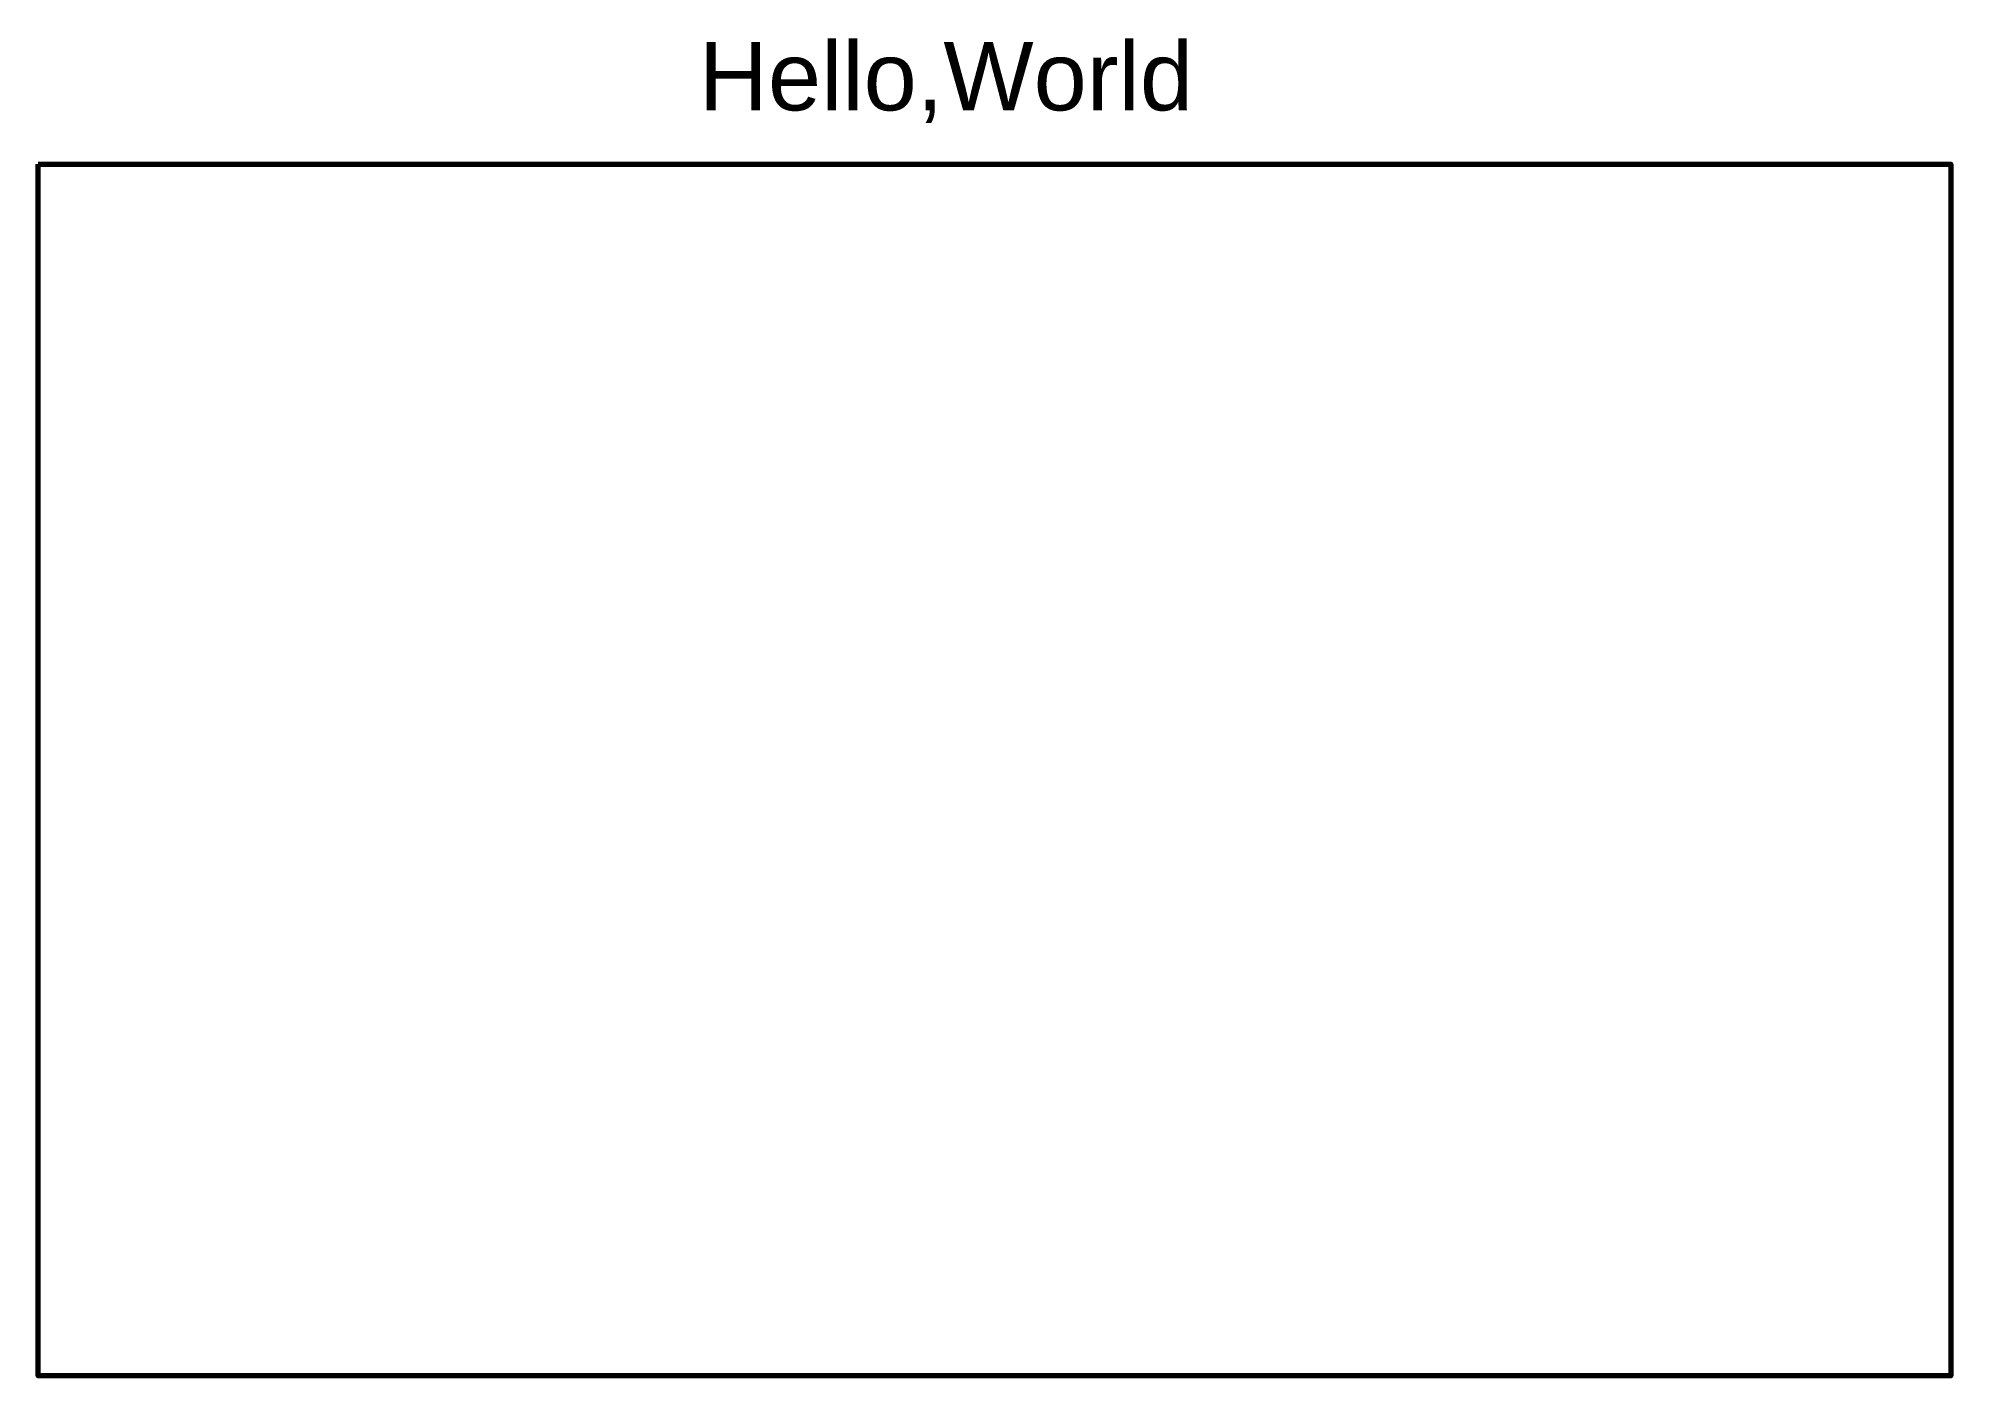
# Model space of a CAD drawing. Header units: millimetres. Extents: x 725 to 28662, y 1273 to 20809.
import ezdxf
from ezdxf.enums import TextEntityAlignment as Align

# ---------------------------------------------------------------- set-up
doc = ezdxf.new("R2010")
doc.units = ezdxf.units.MM
doc.layers.add('TEXT', color=7, linetype='Continuous')
doc.styles.get("Standard").update_dxf_attribs({"font": 'arial.ttf'})

msp = doc.modelspace()

# ---------------------------------------------------------------- linework, layer by layer
at = {"color": 5, "lineweight": 70}
msp.add_lwpolyline([(725, 18969), (28662, 18969), (28662, 1273), (725, 1273)], close=True, dxfattribs=at)

# ---------------------------------------------------------------- texts
at = {"layer": 'TEXT', "color": 5, "linetype": 'Continuous'}
msp.add_text('Hello,World', height=1000, dxfattribs=at).set_placement((13985, 20256), align=Align.MIDDLE_CENTER)

doc.saveas('drawing.dxf')
